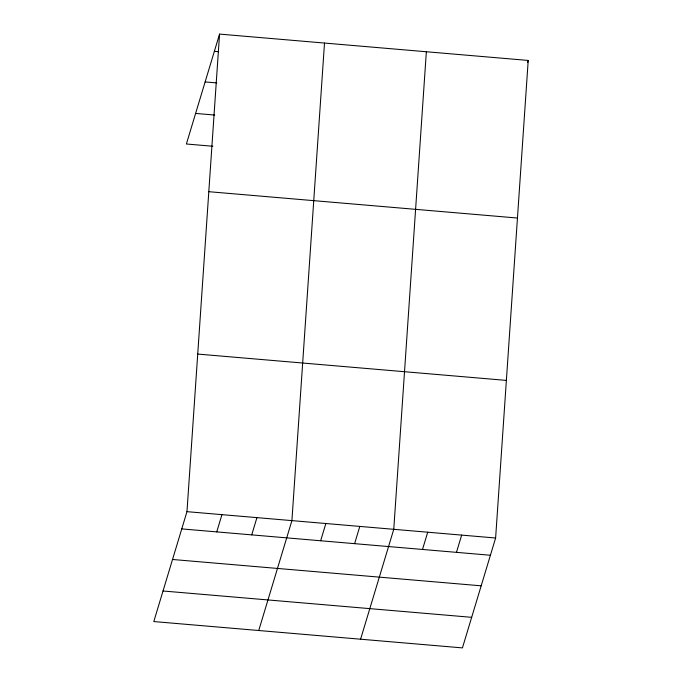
<?xml version="1.0" encoding="UTF-8"?>
<svg xmlns="http://www.w3.org/2000/svg" width="682" height="682" viewBox="0 0 682 682"><rect width="100%" height="100%" fill="white"/><g stroke="black" fill="none" stroke-linecap="round" stroke-linejoin="round"><path stroke-width="1.02" d="M186.97 511.662L219.561 34.1L528.209 60.442L495.618 538.004L462.439 647.9L153.791 621.558L186.97 511.662L495.618 538.004M324.504 43.06L291.913 520.613L258.734 630.518M426.352 51.747L393.761 529.309L360.582 639.204M219.561 34.1L186.382 143.996L212.886 146.263M216.748 531.892L221.948 514.646M251.726 534.876L256.935 517.629M320.659 540.758L325.86 523.512M354.606 543.656L359.815 526.41M527.595 62.471L528.209 60.442M422.508 549.453L427.716 532.207M456.463 552.352L461.663 535.106M214.361 51.346L218.598 51.704M205.129 81.925L216.782 82.914M195.615 113.425L214.694 115.053M208.811 191.693L517.45 218.035M197.729 354.069L506.368 380.403M181.77 528.908L490.409 555.25M172.537 559.479L481.177 585.821M163.024 590.987L471.671 617.321"/></g></svg>
